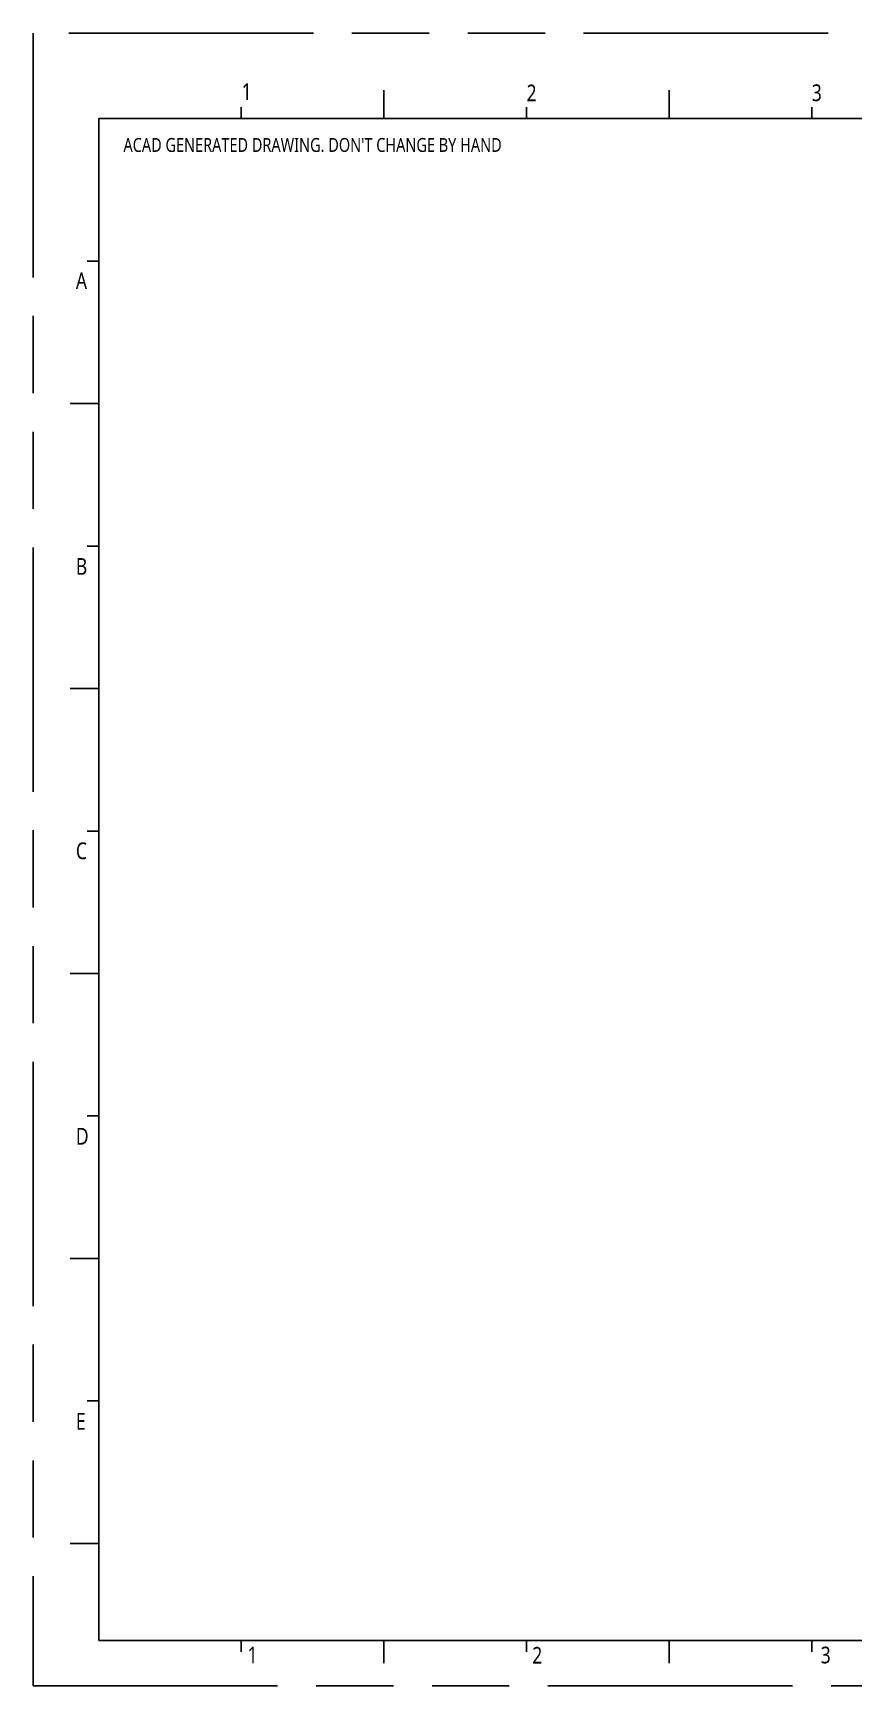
# Model space of a CAD drawing. Header units: millimetres. Extents: x 3194.1 to 3285, y -177.5 to -113.3.
# Drawn here: x 3194.1 to 3226, y -177.5 to -113.3 of the extents above; entities that cross this region are included whole.
import ezdxf

# ---------------------------------------------------------------- set-up
doc = ezdxf.new("R2010")
doc.units = ezdxf.units.MM
doc.linetypes.add('PHANTOM', pattern=[29.5, 9.5, -1.5, 3, -1.5, 3, -1.5, 9.5])
doc.layers.get('0').update_dxf_attribs({"lineweight": 25})
doc.layers.add('0PAPERF', color=2, linetype='PHANTOM', plot=False)
doc.layers.add('DIM', color=100, linetype='Continuous', lineweight=15)
doc.layers.add('尺寸線', color=3, linetype='Continuous', lineweight=20)
doc.layers.add('鵬鼎', color=5, linetype='Continuous')
doc.styles.get("Standard").update_dxf_attribs({"font": 'simplex.shx', "width": 0.8, "height": 4})

msp = doc.modelspace()

# ---------------------------------------------------------------- linework, layer by layer
for p, q in [((3207.76, -116.596), (3207.76, -115.487)), ((3218.841, -116.596), (3218.841, -115.487)), ((3202.22, -116.596), (3202.22, -116.152)), ((3213.301, -116.596), (3213.301, -116.152)), ((3224.382, -116.596), (3224.382, -116.152)), ((3282.225, -116.596), (3196.679, -116.596)), ((3196.679, -116.596), (3196.679, -175.768)), ((3196.679, -122.136), (3196.236, -122.136)), ((3196.679, -127.677), (3195.571, -127.677)), ((3196.679, -133.217), (3196.236, -133.217)), ((3196.679, -138.758), (3195.571, -138.758)), ((3196.679, -144.298), (3196.236, -144.298)), ((3196.679, -149.839), (3195.571, -149.839)), ((3196.679, -155.379), (3196.236, -155.379)), ((3196.679, -160.92), (3195.571, -160.92)), ((3196.679, -166.46), (3196.236, -166.46)), ((3196.679, -170.572), (3196.679, -171.949)), ((3196.679, -172.001), (3195.571, -172.001)), ((3196.679, -171.949), (3196.679, -173.327)), ((3196.679, -173.013), (3196.679, -174.39)), ((3196.679, -174.39), (3196.679, -175.768)), ((3196.679, -175.768), (3282.225, -175.768)), ((3202.22, -175.768), (3202.22, -176.212)), ((3207.76, -175.768), (3207.76, -176.655)), ((3213.301, -175.768), (3213.301, -176.212)), ((3218.841, -175.768), (3218.841, -176.655)), ((3224.382, -175.768), (3224.382, -176.212))]:
    msp.add_line(p, q)
at = {"layer": '0PAPERF'}
for p, q in [((3285.018, -113.27), (3194.13, -113.27)), ((3194.13, -113.27), (3194.13, -177.541)), ((3194.13, -177.541), (3285.018, -177.541))]:
    msp.add_line(p, q, dxfattribs=at)

# ---------------------------------------------------------------- texts
at = {"layer": 'DIM', "char_height": 0.6503, "width": 0.39592, "attachment_point": 1}
for s, insert in [('{\\fMicrosoft JhengHei|b0|i0|c136|p0;\\C0;1}', (3202.233, -115.222)), ('{\\fMicrosoft JhengHei|b0|i0|c136|p0;\\C0;2}', (3213.301, -115.275)), ('{\\fMicrosoft JhengHei|b0|i0|c136|p0;\\C0;3}', (3224.382, -115.265)), ('{\\fMicrosoft JhengHei|b0|i0|c136|p0;\\C0;1}', (3202.459, -176.012)), ('{\\fMicrosoft JhengHei|b0|i0|c136|p0;\\C0;2}', (3213.522, -176.024)), ('{\\fMicrosoft JhengHei|b0|i0|c136|p0;\\C0;3}', (3224.728, -176.013))]:
    msp.add_mtext(s, dxfattribs=dict(at, insert=insert))
at = {"layer": '尺寸線', "linetype": 'Continuous', "insert": (3197.641, -117.351), "char_height": 0.54, "width": 84.61978, "attachment_point": 1}
msp.add_mtext("{\\fMicrosoft JhengHei|b0|i0|c136|p0;ACAD GENERATED DRAWING. DON'T CHANGE BY HAND}", dxfattribs=at)
at = {"layer": '鵬鼎', "char_height": 0.6503, "width": 1.22663, "attachment_point": 1}
for s, insert in [('{\\fMicrosoft JhengHei|b0|i0|c136|p0;\\C0;A}', (3195.793, -122.571)), ('{\\fMicrosoft JhengHei|b0|i0|c136|p0;\\C0;B}', (3195.793, -133.685)), ('{\\fMicrosoft JhengHei|b0|i0|c136|p0;\\C0;C}', (3195.793, -144.741)), ('{\\fMicrosoft JhengHei|b0|i0|c136|p0;\\C0;D}', (3195.793, -155.843)), ('{\\fMicrosoft JhengHei|b0|i0|c136|p0;\\C0;E}', (3195.793, -166.927))]:
    msp.add_mtext(s, dxfattribs=dict(at, insert=insert))

doc.saveas('drawing.dxf')
